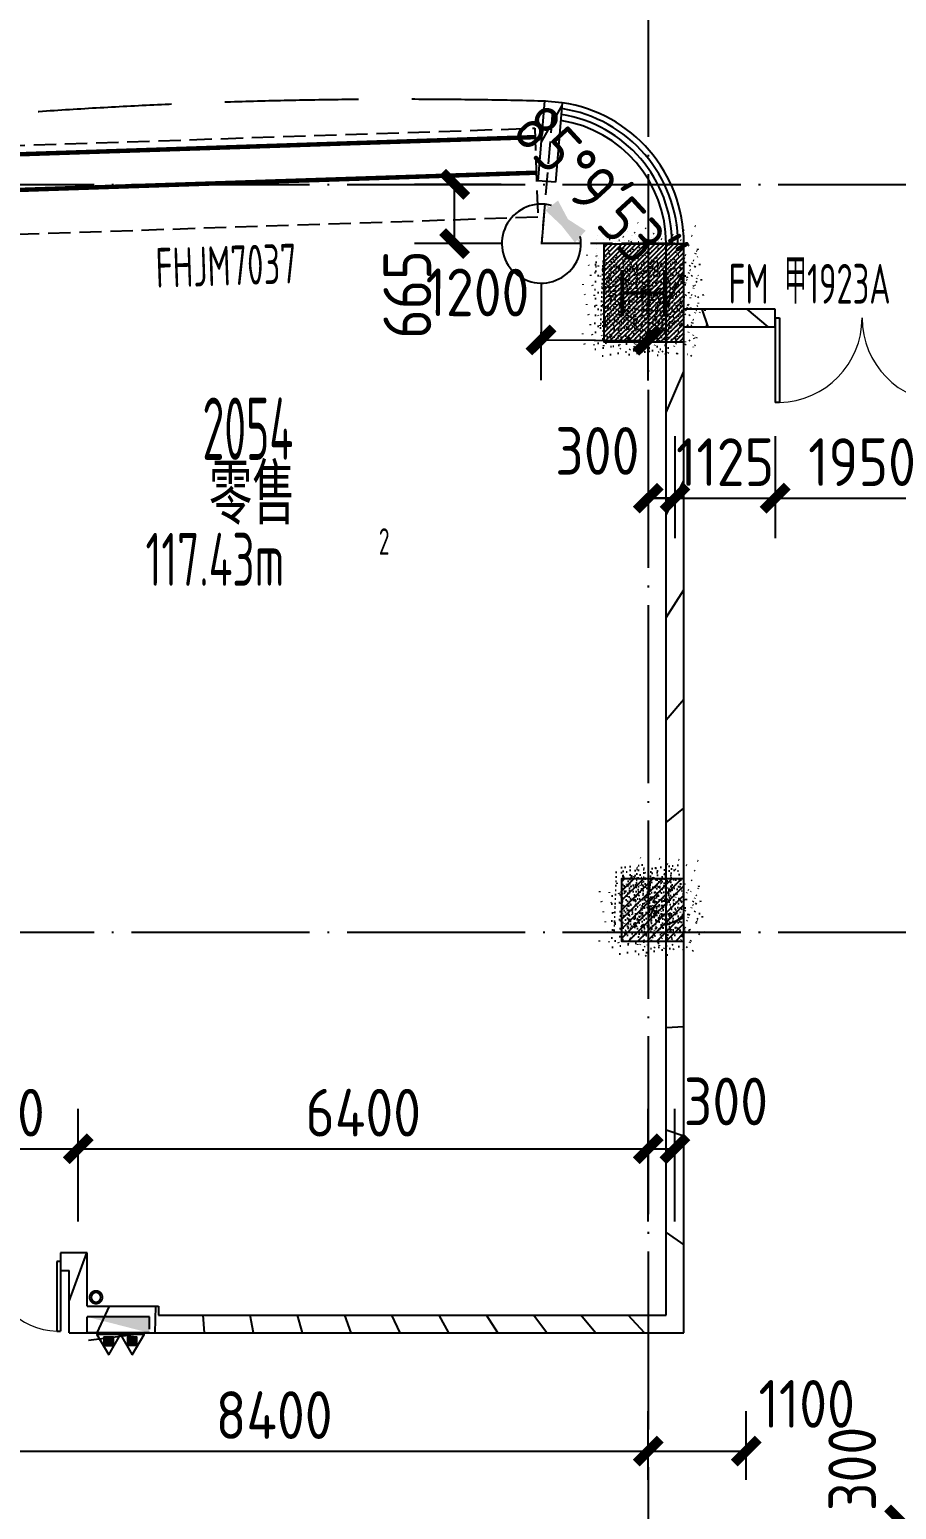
# Model space of a CAD drawing. Header units: inches. Extents: x 0 to 1813292486, y 0 to 3473589894.
# Drawn here: x 600499741 to 600509471, y 3473220935 to 3473237557 of the extents above; entities that cross this region are included whole.
import ezdxf
from ezdxf.enums import TextEntityAlignment as Align
from ezdxf.xclip import XClip

# ---------------------------------------------------------------- set-up
doc = ezdxf.new("R2010")
doc.units = ezdxf.units.IN
doc.header["$LTSCALE"] = 1000
doc.header["$MEASUREMENT"] = 0
doc.header["$XCLIPFRAME"] = 2
for name, pattern in [('AX-MALL-DIM-P02$0$DASH', [0.35, 0.25, -0.1]), ('AX-MALL-GIRD-200$0$DOTE', [2.4200000000000004, 2, -0.2, 0.02, -0.2]), ('AX-MALL-WALL-P02-QT$0$Ax-Dxs-Wall-P01-150$0$DASH', [0.35, 0.25, -0.1]), ('AX-MALL-WALL-P02-QT$0$DASH', [0.35, 0.25, -0.1])]:
    doc.linetypes.add(name, pattern=pattern)
for name, color, linetype in [('A-Anno-Note', 241, 'Continuous'), ('AX-MALL-DIM-P02$0$A-Anno-Dims', 3, 'Continuous'), ('AX-MALL-DIM-P02$0$A-Detl-Patt', 8, 'Continuous'), ('AX-MALL-DIM-P02$0$A-Detl-Thin', 131, 'Continuous'), ('AX-MALL-GIRD-200$0$A-Grid', 222, 'AX-MALL-GIRD-200$0$DOTE'), ('AX-MALL-P02-200$0$A-Anno-Note', 241, 'Continuous'), ('AX-MALL-WALL-P02$0$A-Anno-Note', 241, 'Continuous'), ('AX-MALL-WALL-P02-QT$0$A-Curt', 151, 'Continuous'), ('AX-MALL-WALL-P02-QT$0$A-Detl-Fine', 152, 'Continuous'), ('AX-MALL-WALL-P02-QT$0$A-Detl-Patt', 8, 'Continuous'), ('AX-MALL-WALL-P02-QT$0$A-Detl-Thin', 131, 'Continuous'), ('AX-MALL-WALL-P02-QT$0$A-Wall', 2, 'Continuous'), ('AX-MALL-WALL-P02-QT$0$A-Wall-Patt', 13, 'Continuous'), ('AX-MALL-WALL-P02-QT$0$A-Wind', 4, 'Continuous'), ('AX-MALL-WORD-P02$0$A-Anno-Note', 241, 'Continuous'), ('AX-MALL-WORD-P02$0$A-Spac-Iden', 231, 'Continuous'), ('AX-MALL-WORD-P02$0$A-Wind-Iden', 11, 'Continuous'), ('AX-MALL-ZTKD-P02$0$A-Anno-Note', 241, 'Continuous'), ('PX-MALL-P02-LG$0$P-Exsh', 31, 'Continuous'), ('PX-MALL-P02-LG$0$P-Hydt-Boxx', 221, 'Continuous'), ('PX-MALL-P02-LG$0$P-Hydt-Pipe', 221, 'Continuous'), ('PX-MALL-P02-LG$0$P-Pipe-Risr', 7, 'Continuous'), ('PX-MALL-P02-LG$0$P-Pipe-Risr-Arch', 6, 'Continuous'), ('PX-MALL-P02-LG$0$P-Pipe-Risr-W100', 6, 'Continuous'), ('PX-MALL-P02-LG$0$P-Pipe-Risr-W50', 6, 'Continuous'), ('SX-MALL-WALL-L-1F~2F$0$S-COLU', 30, 'Continuous'), ('SX-MALL-WALL-L-1F~2F$0$S-PATT-WALL', 83, 'Continuous'), ('SX-MALL-WALL-L-1F~2F$0$S-STEL', 111, 'Continuous'), ('SX-MALL-WALL-L-1F~2F$0$单形心', 4, 'Continuous')]:
    doc.layers.add(name, color=color, linetype=linetype)
doc.styles.add('AX-MALL-DIM-P02$0$_TCH_DIM_T3', font='gbenor.shx')
doc.styles.add('AX-MALL-WORD-P02$0$_TCH_SPACE', font='gbenor.shx', dxfattribs={"bigfont": 'gbcbig.shx'})
doc.styles.add('AX-MALL-WORD-P02$0$_TCH_WINDOW', font='gbenor.shx', dxfattribs={"bigfont": 'gbcbig.shx'})
doc.styles.add('AX-MALL-WORD-P02$0$STANDARD', font='gbenor.shx', dxfattribs={"bigfont": 'gbcbig.shx'})
doc.styles.add('PX-MALL-P02-LG$0$jzfz', font='gbenor.shx', dxfattribs={"bigfont": 'gbcbig.shx'})
doc.dimstyles.new('AX-MALL-DIM-P02$0$_TCH_ARCH&&180', dxfattribs={"dimtxt": 535.5, "dimasz": 270, "dimexe": 450, "dimexo": 450, "dimgap": 137.25, "dimtad": 1, "dimdec": 0, "dimzin": 0, "dimdsep": 46, "dimtxsty": 'AX-MALL-DIM-P02$0$_TCH_DIM_T3', "dimblk": 'AX-MALL-DIM-P02$0$_ArchTick', "dimcen": 0.09, "dimclrt": 7, "dimazin": 2, "dimtfac": 1, "dimtdec": 0, "dimtix": 1, "dimtmove": 2, "dimatfit": 3, "dimfxl": 500, "dimtolj": 1, "dimtzin": 0, "dimarcsym": 0})
doc.dimstyles.new('AX-MALL-DIM-P02$0$_TCH_ARROW&&180', dxfattribs={"dimtxt": 535.5, "dimasz": 540, "dimexe": 450, "dimexo": 450, "dimgap": 137.25, "dimtad": 1, "dimdec": 0, "dimzin": 0, "dimdsep": 46, "dimtxsty": 'AX-MALL-DIM-P02$0$_TCH_DIM_T3', "dimcen": 0.09, "dimclrt": 7, "dimaunit": 1, "dimadec": 3, "dimazin": 2, "dimtfac": 1, "dimtdec": 0, "dimtix": 1, "dimtmove": 2, "dimatfit": 3, "dimfxl": 500, "dimtolj": 1, "dimtzin": 0, "dimarcsym": 0})
pattern_1 = [(45, (0, 359.0227), (-353.55353201463, 353.55353201463), [])]

# ---------------------------------------------------------------- blocks, each defined once
blk = doc.blocks.new('AX-MALL-WORD-P02')
at = {"layer": 'AX-MALL-WORD-P02$0$A-Anno-Note', "style": 'AX-MALL-WORD-P02$0$STANDARD', "width": 0.6}
blk.add_text('2054', height=700, rotation=339.5681613092015, dxfattribs=at).set_placement((600317066.7482738, 3473118536.990109))
at = {"layer": 'AX-MALL-WORD-P02$0$A-Anno-Note', "style": 'AX-MALL-WORD-P02$0$STANDARD'}
blk.add_text('零售', height=675.177304964539, rotation=339.5681613092015, dxfattribs=at).set_placement((600316881.4719219, 3473117833.461382))
at = {"layer": 'AX-MALL-WORD-P02$0$A-Spac-Iden', "style": 'AX-MALL-WORD-P02$0$_TCH_SPACE', "width": 0.7}
for s, height, p in [('117.43m', 595, (600315973.8065791, 3473117433.939074)), ('2', 297.5, (600318549.2858385, 3473116847.994892))]:
    blk.add_text(s, height=height, rotation=339.5681613093329, dxfattribs=at).set_placement(p)
at = {"layer": 'AX-MALL-WORD-P02$0$A-Wind-Iden', "style": 'AX-MALL-WORD-P02$0$_TCH_WINDOW', "width": 0.7}
for s, height, rotation, p in [('FHJM7037', 446.25, 341.4746024456323, (600317254.9569576, 3473120528.353282)), ('FM', 446.25, 339.5681612954713, (600323212.8284009, 3473118119.405403)), ('甲', 506.3829787234042, 339.5681612954713, (600323798.2742205, 3473117901.309657)), ('1923A', 446.25, 339.5681612954713, (600324040.0728694, 3473117811.232564))]:
    blk.add_text(s, height=height, rotation=rotation, dxfattribs=at).set_placement(p)
blk = doc.blocks.new('AX-MALL-GIRD-200')
at = {"layer": 'AX-MALL-GIRD-200$0$A-Grid'}
for p, q in [((600346530.7841308, 3473183292.578675), (600307801.2451816, 3473079328.851593)), ((600226689.7942976, 3473155506.95292), (600584585.7983962, 3473022180.189638)), ((600223757.4145118, 3473147635.412487), (600581653.41861, 3473014308.649205))]:
    blk.add_line(p, q, dxfattribs=at)
blk = doc.blocks.new('*U107')
at = {"layer": 'AX-MALL-WALL-P02-QT$0$A-Detl-Fine', "color": 152, "linetype": 'AX-MALL-WALL-P02-QT$0$Ax-Dxs-Wall-P01-150$0$DASH'}
blk.add_lwpolyline([(-999.9999999485125, 21820.96275765483), (-999.9999999411671, 14792.79835275475), (5.510764822247438e-08, 14792.79835275102), (4.776222795044305e-08, 21820.96275765856)], close=True, dxfattribs=at)
at = {"layer": 'AX-MALL-WALL-P02-QT$0$A-Detl-Thin', "linetype": 'AX-MALL-WALL-P02-QT$0$Ax-Dxs-Wall-P01-150$0$DASH', "const_width": 49.99999999999998}
for points in [[(-899.9999999448924, 14792.79835275102), (-899.9999999522378, 21820.96275765111)], [(-499.9999999411671, 14792.79835275475), (-499.9999999485125, 21820.96275765483)]]:
    blk.add_lwpolyline(points, dxfattribs=at)
blk = doc.blocks.new('AX-MALL-WALL-P02-QT$0$tj')
at = {"layer": 'AX-MALL-WALL-P02-QT$0$A-Detl-Patt'}
h = blk.add_hatch(dxfattribs=at)
h.set_pattern_fill('STEEL', color=256, scale=100.0000000000001, angle=50.43183869082386)
h.set_pattern_definition([(75.00000000004839, (-14278.19445574284, 156289.8254051208), (-153.3407249234246, 41.08752340989569), []), (75.00000000004839, (-14317.88195610046, 156358.5661673546), (-153.3407249234246, 41.08752340989569), [])])
edge = h.paths.add_edge_path()
edge.add_line((88101.273016572, 47666.64152574539), (87883.93542659283, 47459.84604215622))
edge.add_line((87883.93542659283, 47459.84604215622), (91571.54751467705, 43584.64122533798))
edge.add_arc((262949.389629302, 558937.705083496), 543101.4133620498, 251.6057364187558, 260.0288666978238)
edge.add_arc((172180.8466627672, -2862.146247219684), 27099.9982179492, 64.7128659603706, 96.9316049602786, ccw=False)
edge.add_arc((262948.9730309481, 558936.3205539446), 543099.9677998082, 261.6155114784545, 271.7251478115656)
edge.add_line((279298.9759148359, 16082.51663446426), (279298.9759315252, 16382.65274763107))
edge.add_arc((262948.9742454757, 558936.3204835369), 542799.9676941936, 261.62020364125146, 271.7261014454634, ccw=False)
edge.add_arc((172180.8456921196, -2862.14609140989), 27400.00151046549, 64.80631838577902, 96.83815911678944)
edge.add_arc((262949.394896181, 558937.7037490648), 542801.4137571028, 251.6136389015772, 260.02417327084333, ccw=False)
edge.add_line((91737.26096642017, 43845.69257831573), (88101.273016572, 47666.64152574539))
blk.add_lwpolyline([(88103.03003954887, 47737.33037519455), (87813.24658572674, 47461.60306501389), (91543.92713344097, 43541.13421487808, 0.03677856867194786), (168908.9495433569, 23989.2463850975, -0.1416543586965341), (183742.0972260237, 21592.70785188675, 0.04416604653312874), (279348.9759123325, 16034.00206041336), (279348.9759345055, 16434.18465709686, -0.04414427716130016), (183859.0483468771, 21979.79425859451, 0.1405450684183163), (168919.8474783897, 24393.46752309799, -0.03670519880877311), (91764.87840116024, 43889.20268630981), (88103.03007543087, 47737.33033752441)], format="xyb", dxfattribs=at)
blk.add_lwpolyline([(88101.273016572, 47666.64152574539), (87883.93542659283, 47459.84604215622), (91571.54751467705, 43584.64122533798, 0.0367693963449814), (168910.2986617088, 24039.77597379684, -0.1415142461245126), (183756.7420067787, 21641.08926153183, 0.04414024362697595), (279298.9759148359, 16082.51663446426), (279298.9759315252, 16382.65274763107, -0.04412389944666065), (183844.4648458958, 21931.40288829803, 0.1406825130026793), (168918.4574091434, 24342.94360637665, -0.03671436212623864), (91737.26096642017, 43845.69257831573)], format="xyb", close=True, dxfattribs=at)
blk = doc.blocks.new('SX-MALL-WALL-L-1F~2F$0$BANWANG_XINGXIN')
at = {"color": 0}
for points in [[(0.7071067811865476, 0.7071067811865475), (-0.7071067811865477, -0.7071067811865475)], [(-0.7071067811865475, 0.7071067811865476), (0.7071067811865474, -0.7071067811865477)]]:
    blk.add_lwpolyline(points, dxfattribs=at)
blk = doc.blocks.new('SX-MALL-WALL-L-1F~2F')
at = {"layer": 'SX-MALL-WALL-L-1F~2F$0$S-PATT-WALL'}
h = blk.add_hatch(dxfattribs=at)
h.set_pattern_fill('钢筋混凝土', color=256, scale=15, pattern_type=2)
h.set_pattern_definition([(24.56816130673034, (600485512.2615997, 3473007363.807451), (-15.59158029661402, 34.10502344016549), []), (29.56816130673031, (600485512.2615997, 3473007363.807451), (97.53445421603337, -46.37920051640222), [11.25, -123.75]), (334.5681613067303, (600485512.2615997, 3473007363.807451), (19.88439778210013, 112.9961142822326), [9, -99]), (80.0195613067303, (600485520.3894708, 3473007359.942518), (117.4189029675295, 66.61682168108834), [9.5610285, -105.1713168]), (25.75236130673034, (600485522.7343847, 3473007391.920095), (141.3476152508647, -79.15081592980496), [16.875, -185.625]), (76.20376130673031, (600485534.5133483, 3473007385.324186), (182.3878362898089, 87.98253896896013), [14.3415432, -157.75695]), (330.7523613067304, (600485522.7343847, 3473007391.920095), (182.3877676303837, 87.98268140192766), [13.5, -148.5]), (0.568161306730337, (600485534.1725106, 3473007379.655541), (62.82047319274221, -87.8498044824239), [11.25, -123.75]), (305.5681613067304, (600485534.1725106, 3473007379.655541), (72.17288941930451, 89.18848104384892), [9, -99]), (51.01956130673031, (600485539.4075453, 3473007372.334721), (134.9933625473162, 1.338571311841363), [9.5610285, -105.1713168]), (17.06816130673036, (600485512.2615997, 3473007363.807451), (19.14085715763584, 46.15589493521907), [0, -97.8, 0, -100.5, 0, -99.375]), (347.0681613067303, (600485512.2615997, 3473007363.807451), (57.63084700269554, 41.66442755819283), [0, -57.3, 0, -95.55, 0, -37.875]), (307.0681613067303, (600485480.9160012, 3473007375.484606), (73.85474000682576, -31.12342332591599), [0, -37.5, 0, -117, 0, -155.25]), (297.0681613067303, (600485466.859679, 3473007380.720998), (87.21641676135913, -16.46683783575089), [0, -48.74999999999901, 0, -77.69999999999801, 0, -110.249999999998])])
h.paths.add_polyline_path([(600322593.6325691, 3473117891.003724), (600322977.6346838, 3473118921.800686), (600322134.2553518, 3473119235.984234), (600321750.2532371, 3473118205.187272)])
h = blk.add_hatch(dxfattribs=at)
h.set_pattern_fill('钢筋混凝土', color=256, scale=15, pattern_type=2)
h.set_pattern_definition([(24.56816131876918, (600332982.6435554, 3473134104.407394), (-31.18316060756021, 68.21004687377882), []), (29.56816131876925, (600332982.6435554, 3473134104.407394), (97.53445422577846, -46.37920049590846), [11.25, -123.75]), (334.5681613187692, (600332982.6435554, 3473134104.407394), (19.88439775835759, 112.9961142864107), [9, -99]), (80.01956131876923, (600332990.7714266, 3473134100.542461), (117.4189029535321, 66.61682170576017), [9.5610285, -105.1713168]), (25.75236131876919, (600332993.1163404, 3473134132.520038), (141.3476152674957, -79.15081590010527), [16.8749999999995, -185.624999999996]), (76.20376131876925, (600333004.8953041, 3473134125.924129), (182.3878362713222, 87.98253900728311), [14.3415432, -157.75695]), (330.7523613187692, (600332993.1163404, 3473134132.520038), (182.387767611897, 87.98268144025062), [13.49999999999975, -148.499999999996]), (0.5681613187692669, (600333004.5544664, 3473134120.255485), (62.82047321120105, -87.84980446922418), [11.25, -123.75]), (305.5681613187692, (600333004.5544664, 3473134120.255485), (72.17288940056439, 89.18848105901375), [9, -99]), (51.01956131876926, (600333009.7895011, 3473134112.934664), (134.9933625470349, 1.33857134020591), [9.5610285, -105.1713168]), (17.06816131876921, (600332982.6435554, 3473134104.407394), (19.14085714793764, 46.15589493924091), [0.75, -97.8, 0.75, -100.5, 0.75, -99.375]), (347.0681613187692, (600332982.6435554, 3473134104.407394), (57.63084699394109, 41.66442757030211), [0.75, -57.3, 0.75, -95.55, 0.75, -37.875]), (307.0681613187692, (600332951.297957, 3473134116.084549), (73.85474001336534, -31.12342331039777), [0.75, -37.5, 0.75, -117, 0.75, -155.25]), (297.0681613187692, (600332937.2416347, 3473134121.320941), (87.2164167648191, -16.46683781742514), [0.75, -48.75, 0.75, -77.69999999999999, 0.75, -110.25])])
h.paths.add_polyline_path([(600320244.2788799, 3473111584.510739), (600320488.6438619, 3473112240.472442), (600319832.6821591, 3473112484.837424), (600319588.3171769, 3473111828.875721)])
at = {"layer": 'SX-MALL-WALL-L-1F~2F$0$S-COLU'}
for points in [[(600322593.6325691, 3473117891.003724), (600322977.6346838, 3473118921.800686), (600322134.2553518, 3473119235.984234), (600321750.2532371, 3473118205.187272)], [(600320244.2788799, 3473111584.510739), (600320488.6438619, 3473112240.472442), (600319832.6821591, 3473112484.837424), (600319588.3171769, 3473111828.875721)]]:
    blk.add_lwpolyline(points, close=True, dxfattribs=at)
at = {"layer": 'SX-MALL-WALL-L-1F~2F$0$S-STEL', "color": 1}
blk.add_lwpolyline([(600322216.945133, 3473118885.039228), (600322235.6868957, 3473118878.057372), (600322151.9046162, 3473118653.156216), (600322582.9651635, 3473118492.573514), (600322666.7474484, 3473118717.474667), (600322685.4892063, 3473118710.492812), (600322510.9428018, 3473118241.948735), (600322492.2010272, 3473118248.930595), (600322575.9833069, 3473118473.83175), (600322144.9227599, 3473118634.414454), (600322061.1404803, 3473118409.513299), (600322042.3987174, 3473118416.495155)], close=True, dxfattribs=at)
at = {"layer": 'SX-MALL-WALL-L-1F~2F$0$单形心', "xscale": 50, "yscale": 50, "zscale": 50}
for p in [(600322363.9439605, 3473118563.49398), (600320038.4805194, 3473112034.674082)]:
    blk.add_blockref('SX-MALL-WALL-L-1F~2F$0$BANWANG_XINGXIN', p, dxfattribs=at)
blk = doc.blocks.new('SX-MALL-WALL-L-2F~3F')
ref = blk.add_blockref('SX-MALL-WALL-L-1F~2F', (0, 0))
XClip(ref).set_block_clipping_path([(600349769.7341375, 3473074679.418533), (600357001.7302529, 3473071985.287766), (600356499.8725733, 3473070638.124951), (600359302.5086629, 3473069594.060767), (600362345.1765132, 3473077761.653201), (600381551.4312518, 3473070606.759726), (600391553.7259278, 3473066880.611454), (600387749.827644, 3473056669.608357), (600391632.1759799, 3473055223.319679), (600395635.5522461, 3473065969.791956), (600406982.2408491, 3473061742.817497), (600403058.8006672, 3473051210.921831), (600412723.2437257, 3473047610.6332), (600445093.3740637, 3473134503.466942), (600393055.2444371, 3473153889.197227), (600387463.4997383, 3473138878.984498), (600380158.3525343, 3473141600.366193), (600382830.751978, 3473148774.027779), (600388210.8522022, 3473146769.782572), (600390696.2253517, 3473153441.399696), (600277474.697425, 3473195619.741203), (600273446.9822528, 3473184807.934726), (600257129.111771, 3473190886.82031), (600241575.9633431, 3473149136.690594), (600258197.8999482, 3473142944.531458), (600255239.7303221, 3473135003.762026), (600263182.3271956, 3473132044.911624), (600260741.6763649, 3473125493.34496), (600269350.4970673, 3473122286.306632), (600271511.1407766, 3473128086.235537), (600286270.1853781, 3473122588.058336), (600284109.5416689, 3473116788.129431), (600282580.7823727, 3473112684.400902), (600291840.7574171, 3473109234.788475), (600290827.7957876, 3473106515.642598), (600293360.405141, 3473105572.171298), (600294731.2544166, 3473109252.0137), (600323175.4764534, 3473098655.706329), (600321336.3302773, 3473093718.790065), (600344750.773286, 3473084996.222976), (600341987.4689643, 3473077578.540671), (600344583.6790427, 3473076611.376234), (600346015.5062013, 3473080454.904757), (600351201.5612961, 3473078522.947055)])
blk = doc.blocks.new('SX-MALL-WALL-2F~3F')
blk.add_blockref('SX-MALL-WALL-L-2F~3F', (0, 0))
blk = doc.blocks.new('AX-MALL-WALL-P02-QT$0$$DorLib2D$00000002')
for p, q in [((-0.5, -5.684341886080802e-17), (-0.5000000000000007, 0.4875)), ((-0.4750000000000007, 0.4875), (-0.5000000000000007, 0.4875)), ((-0.475, -2.842170943040401e-17), (-0.4750000000000007, 0.4875)), ((0.475, -2.842170943040401e-17), (0.4750000000000007, 0.4875)), ((0.4750000000000007, 0.4875), (0.5000000000000007, 0.4875)), ((0.5, -5.684341886080802e-17), (0.5000000000000007, 0.4875)), ((-0.5, -5.684341886080802e-17), (-0.475, -2.842170943040401e-17)), ((0.5, -5.684341886080802e-17), (0.475, -2.842170943040401e-17))]:
    blk.add_line(p, q)
at = {"lineweight": 13}
for centre, start, end in [((-0.4875, -4.263256414560601e-17), 0, 88.53071641864632), ((0.4875, -4.263256414560601e-17), 91.4692835813537, 180)]:
    blk.add_arc(centre, 0.4875, start, end, dxfattribs=at)
blk = doc.blocks.new('AX-MALL-WALL-P02-QT')
at = {"layer": 'AX-MALL-WALL-P02-QT$0$A-Wall-Patt'}
h = blk.add_hatch(dxfattribs=at)
h.set_pattern_fill('普通砖', color=256, scale=200, style=0)
h.set_pattern_definition(pattern_1)
h.paths.add_polyline_path([(600322071.2136176, 3473120971.813964), (600321688.3936725, 3473120160.747894), (600321869.2591968, 3473120075.380089), (600322252.0791419, 3473120886.446158)])
h = blk.add_hatch(dxfattribs=at)
h.set_pattern_fill('普通砖', color=256, scale=200, style=0)
h.set_pattern_definition(pattern_1)
h.paths.add_polyline_path([(600322625.456161, 3473118167.400627), (600322722.8379873, 3473118237.836586), (600322979.3801485, 3473118926.486127), (600322791.9625193, 3473118996.304694), (600322500.5110747, 3473118213.946337)])
h = blk.add_hatch(dxfattribs=at)
h.set_pattern_fill('普通砖', color=256, scale=200, style=0)
h.set_pattern_definition(pattern_1)
h.paths.add_polyline_path([(600318590.6713599, 3473107718.559093), (600318708.2704228, 3473107461.322898), (600322653.019421, 3473118050.418957), (600322625.456161, 3473118167.400627), (600322500.5110747, 3473118213.946337)])
h = blk.add_hatch(dxfattribs=at)
h.set_pattern_fill('普通砖', color=256, scale=200, style=0)
h.set_pattern_definition(pattern_1)
h.paths.add_polyline_path([(600322653.019421, 3473118050.418957), (600323613.53477, 3473117692.598805), (600323683.3533363, 3473117880.016434), (600322722.8379873, 3473118237.836586), (600322625.456161, 3473118167.400627)])
h = blk.add_hatch(dxfattribs=at)
h.set_pattern_fill('普通砖', color=256, scale=200, style=0)
h.set_pattern_definition(pattern_1)
h.paths.add_polyline_path([(600312242.362209, 3473109870.063437), (600312534.5076879, 3473110081.371315), (600312743.9633871, 3473110643.624202), (600312486.7271916, 3473110526.025139)])
h = blk.add_hatch(dxfattribs=at)
h.set_pattern_fill('普通砖', color=256, scale=200, style=0)
h.set_pattern_definition(pattern_1)
h.paths.add_polyline_path([(600312743.9633871, 3473110643.624202), (600312462.8369435, 3473110748.352051), (600312393.0183771, 3473110560.934422), (600312486.7271916, 3473110526.025139)])
h = blk.add_hatch(dxfattribs=at)
h.set_pattern_fill('普通砖', color=256, scale=200, style=0)
h.set_pattern_definition(pattern_1)
h.paths.add_polyline_path([(600312534.5076879, 3473110081.371315), (600312242.362209, 3473109870.063437), (600313179.4503567, 3473109520.970605), (600313284.1782062, 3473109802.097049)])
h = blk.add_hatch(dxfattribs=at)
h.set_pattern_fill('普通砖', color=256, scale=200, style=0)
h.set_pattern_definition(pattern_1)
h.paths.add_polyline_path([(600313249.2689232, 3473109708.388234), (600313179.4503568, 3473109520.970605), (600318708.2704228, 3473107461.322898), (600318590.6713599, 3473107718.559093)])
at = {"layer": 'AX-MALL-WALL-P02-QT$0$A-Curt'}
for centre, radius, start, end in [((600321480.0391139, 3473119485.034657), 1466.666666142018, 339.5681613527828, 60.82331300559027), ((600321480.0391134, 3473119485.034658), 1533.333333464774, 339.5681613096675, 60.99354128088061), ((600321480.0391133, 3473119485.034657), 1600.000000145084, 339.56816133415, 61.14955483066603), ((600321480.0391134, 3473119485.034658), 1400.000000061159, 339.5681613153812, 60.63683274577849)]:
    blk.add_arc(centre, radius, start, end, dxfattribs=at)
at = {"layer": 'AX-MALL-WALL-P02-QT$0$A-Detl-Thin', "linetype": 'AX-MALL-WALL-P02-QT$0$DASH', "ltscale": 6}
blk.add_lwpolyline([(600288699.5567336, 3473139507.831172, 0.1992234664428534), (600311521.0187526, 3473124134.704201, -0.04596191919102646), (600322082.2833294, 3473120967.36366, -0.04596191919102646)], format="xyb", dxfattribs=at)
at = {"layer": 'AX-MALL-WALL-P02-QT$0$A-Wall'}
for p, q in [((600322071.2136176, 3473120971.813964), (600321688.3936725, 3473120160.747894)), ((600322252.0791419, 3473120886.446158), (600322071.2136176, 3473120971.813964)), ((600322252.0791419, 3473120886.446158), (600321869.2591968, 3473120075.380089)), ((600321869.2591968, 3473120075.380089), (600321688.3936725, 3473120160.747894)), ((600322500.5110747, 3473118213.946337), (600322791.9625193, 3473118996.304694)), ((600322722.8379873, 3473118237.836586), (600322979.3801485, 3473118926.486127)), ((600322791.9625193, 3473118996.304694), (600322979.3801485, 3473118926.486127)), ((600318590.6713599, 3473107718.559093), (600322500.5110747, 3473118213.946337)), ((600323683.3533363, 3473117880.016434), (600322722.8379873, 3473118237.836586)), ((600318708.2704228, 3473107461.322898), (600322653.019421, 3473118050.418957)), ((600322653.019421, 3473118050.418957), (600323613.53477, 3473117692.598805)), ((600323613.53477, 3473117692.598805), (600323683.3533363, 3473117880.016434)), ((600312462.8369435, 3473110748.352051), (600312393.0183771, 3473110560.934422)), ((600312743.9633871, 3473110643.624202), (600312462.8369435, 3473110748.352051)), ((600312534.5076879, 3473110081.371315), (600312743.9633871, 3473110643.624202)), ((600312242.362209, 3473109870.063437), (600312486.7271916, 3473110526.025139)), ((600312393.0183771, 3473110560.934422), (600312486.7271916, 3473110526.025139)), ((600312534.5076879, 3473110081.371315), (600313284.1782062, 3473109802.097049)), ((600312242.362209, 3473109870.063437), (600313179.4503567, 3473109520.970605)), ((600313284.1782062, 3473109802.097049), (600313249.2689232, 3473109708.388234)), ((600313249.2689232, 3473109708.388234), (600318590.6713599, 3473107718.559093)), ((600313179.4503568, 3473109520.970605), (600318708.2704228, 3473107461.322898))]:
    blk.add_line(p, q, dxfattribs=at)
at = {"layer": 'AX-MALL-WALL-P02-QT$0$A-Detl-Thin'}
blk.add_blockref('SX-MALL-WALL-2F~3F', (0, 0), dxfattribs=at)
at = {"layer": 'AX-MALL-WALL-P02-QT$0$A-Detl-Thin', "rotation": 339.5681613091762}
blk.add_blockref('AX-MALL-WALL-P02-QT$0$tj', (600144118.6961328, 3473128496.287411), dxfattribs=at)
at = {"layer": 'AX-MALL-WALL-P02-QT$0$A-Detl-Thin', "color": 5, "xscale": -1, "rotation": 71.47460248016925}
blk.add_blockref('*U107', (600335572.4163218, 3473115076.691101), dxfattribs=at)
at = {"layer": 'AX-MALL-WALL-P02-QT$0$A-Wind'}
blk.add_blockref('AX-MALL-GIRD-200', (0, 0), dxfattribs=at)
at = {"layer": 'AX-MALL-WALL-P02-QT$0$A-Wind', "zscale": 200}
for p, xscale, yscale, rotation in [((600324562.1049963, 3473117445.942109), -1950, -1950, 339.5681613081501), ((600311678.257143, 3473110933.917502), 1600, 1600, 159.568161280923)]:
    blk.add_blockref('AX-MALL-WALL-P02-QT$0$$DorLib2D$00000002', p, dxfattribs=dict(at, xscale=xscale, yscale=yscale, rotation=rotation))
blk = doc.blocks.new('AX-MALL-WALL-P02')
at = {"layer": 'AX-MALL-WALL-P02$0$A-Anno-Note'}
blk.add_blockref('AX-MALL-WORD-P02', (0, 0), dxfattribs=at)
blk.add_blockref('AX-MALL-WALL-P02-QT', (0, 0), dxfattribs=at)
blk = doc.blocks.new('PX-MALL-P02-LG$0$XHS1')
at = {"layer": 'PX-MALL-P02-LG$0$P-Hydt-Boxx', "ltscale": 0.7}
for p, q in [((350.0030006170273, 240), (-349.9969996213913, 240)), ((-349.9969997406006, 239.9999995231628), (-349.9969996213913, 60)), ((350.0030006170273, 240), (-332.898939371109, 327.2950124740601)), ((350.0030003786087, 200), (350.003000497818, 60)), ((350.0030006170273, 60), (-349.996999502182, 60))]:
    blk.add_line(p, q, dxfattribs=at)
blk.add_solid([(350.0030006170273, 240), (350.0030002593994, 60.00000047683716), (-349.9969996213913, 60)], dxfattribs=at)
blk = doc.blocks.new('PX-MALL-P02-LG$0$MHQ')
at = {"layer": 'PX-MALL-P02-LG$0$P-Exsh', "ltscale": 0.7}
h = blk.add_hatch(dxfattribs=at)
h.set_pattern_fill('ANSI31', color=256, scale=25, style=0)
h.set_pattern_definition([(45, (-160019.2306599375, -42228.3236173685), (-28.0633003783411, 28.0633003783411), [])])
h.paths.add_polyline_path([(-75.0000000015425, 185.1731819980414), (75, 185.1731819980414), (75, 35.17318199802685), (-75.0000000015425, 35.17318199802685)])
for points in [[(0, 346.4101615137042), (-200, -1.455191522836685e-11), (200, -1.455191522836685e-11)], [(0, 346.4101615137042), (-200, -1.455191522836685e-11), (200, -1.455191522836685e-11)], [(0, 346.4101615137042), (-200, -1.455191522836685e-11), (200, -1.455191522836685e-11)], [(-75.0000000015425, 185.1731819980414), (75, 185.1731819980414), (75, 35.17318199802685), (-75.0000000015425, 35.17318199802685)]]:
    blk.add_lwpolyline(points, close=True, dxfattribs=at)
blk = doc.blocks.new('PX-MALL-P02-LG$0$20200929200250')
at = {"layer": 'PX-MALL-P02-LG$0$P-Exsh', "ltscale": 0.7, "xscale": 0.6600000001490116, "yscale": 0.6600000001490116, "zscale": 0.6600000001490116}
for p in [(-132.0000001192093, 40), (131.9999997615814, 40)]:
    blk.add_blockref('PX-MALL-P02-LG$0$MHQ', p, dxfattribs=at)
blk = doc.blocks.new('PX-MALL-P02-LG$0$20211220143732')
at = {"layer": 'PX-MALL-P02-LG$0$P-Exsh'}
blk.add_blockref('PX-MALL-P02-LG$0$20200929200250', (-374.9999999407155, 219.6219584928522), dxfattribs=at)
at = {"layer": 'PX-MALL-P02-LG$0$P-Hydt-Boxx', "ltscale": 0.7, "xscale": -1}
blk.add_blockref('PX-MALL-P02-LG$0$XHS1', (-349.9969999989844, 0), dxfattribs=at)
blk = doc.blocks.new('PX-MALL-P02-LG$0$P-Risr')
at = {"layer": 'PX-MALL-P02-LG$0$P-Pipe-Risr-W50'}
h = blk.add_hatch(color=0, dxfattribs=at)
edge = h.paths.add_edge_path()
edge.add_ellipse((0, 0), major_axis=(47.05795628796547, 47.05795628796547), ratio=0.9999999999999695, start_angle=225.0000000000009, end_angle=405.0000000000009, ccw=False)
edge.add_ellipse((0, 0), major_axis=(47.05795628796764, 47.05795628796764), ratio=0.9999999999998785, start_angle=133.9675974886221, end_angle=225.0000000000035, ccw=False)
edge.add_line((-66.53919663240958, 1.199087783927098), (-54.4367953546693, 1.199087783927098))
edge.add_ellipse((0, 0), major_axis=(-38.50196423560672, 38.50196423560672), ratio=0.9999999999999859, start_angle=43.73814098242129, end_angle=134.9999999999996)
edge.add_ellipse((0, 0), major_axis=(38.50196423561096, 38.50196423561096), ratio=0.9999999999998216, start_angle=225.0000000000051, end_angle=405.0000000000051)
edge.add_ellipse((0, 0), major_axis=(38.50196423560679, 38.50196423560679), ratio=0.9999999999999831, start_angle=45.00000000000048, end_angle=133.7381409824204)
edge.add_line((-54.43679535467527, 1.199087783927098), (-66.53919663241555, 1.199087783927098))
edge.add_ellipse((0, 0), major_axis=(-47.05795628796762, 47.05795628796762), ratio=0.9999999999998742, start_angle=-45.00000000000358, end_angle=43.967597488629224, ccw=False)
at = {"layer": 'PX-MALL-P02-LG$0$P-Pipe-Risr-Arch', "ltscale": 0.7}
blk.add_circle((0, 0), 59.29000000000001, dxfattribs=at)
at = {"layer": 'PX-MALL-P02-LG$0$P-Pipe-Risr-W100', "color": 0, "const_width": 15}
blk.add_lwpolyline([(-75, 0, 1), (75, 0, 1)], format="xyb", close=True, dxfattribs=at)
at = {"layer": 'PX-MALL-P02-LG$0$P-Pipe-Risr-W50'}
blk.add_circle((0, 0), 54.45000000000001, dxfattribs=at)
at = {"layer": 'PX-MALL-P02-LG$0$P-Pipe-Risr', "style": 'PX-MALL-P02-LG$0$jzfz', "width": 0.6, "flags": 1}
for tag, p in [('SYS-MARK', (0.3310501334344735, -45.65933377496549)), ('RANGE', (0.3337570973526454, -45.67887874227017))]:
    blk.add_attdef(tag, text='', height=0.015625, dxfattribs=at).set_placement(p, align=Align.MIDDLE)
blk = doc.blocks.new('PX-MALL-P02-LG')
at = {"layer": 'PX-MALL-P02-LG$0$P-Exsh', "rotation": 159.5681622282723}
blk.add_blockref('PX-MALL-P02-LG$0$20211220143732', (600312513.5621164, 3473110025.146028), dxfattribs=at)
at = {"layer": 'PX-MALL-P02-LG$0$P-Hydt-Pipe', "color": 221, "xscale": -0.9999999999999973, "rotation": 249.568161615699}
blk.add_blockref('PX-MALL-P02-LG$0$P-Risr', (600312663.1257844, 3473110140.170848), dxfattribs=at)
blk = doc.blocks.new('AX-MALL-ZTKD-P02')
at = {"layer": 'AX-MALL-ZTKD-P02$0$A-Anno-Note'}
blk.add_blockref('AX-MALL-GIRD-200', (0, 0), dxfattribs=at)
blk = doc.blocks.new('AX-MALL-DIM-P02$0$_ArchTick')
at = {"color": 0, "linetype": 'ByBlock', "const_width": 0.4}
blk.add_lwpolyline([(-0.5, -0.5), (0.5, 0.5)], dxfattribs=at)
blk = doc.blocks.new('*D602')
at = {"layer": 'AX-MALL-DIM-P02$0$A-Anno-Dims', "color": 0, "lineweight": -2, "transparency": 16777216}
for p, q in [((600309885.888969, 3473108987.135744), (600310155.1285629, 3473109709.868722)), ((600309998.036608, 3473109288.179123), (600317869.5757856, 3473106355.795967)), ((600317757.4281466, 3473106054.752587), (600318026.6677406, 3473106777.485565))]:
    blk.add_line(p, q, dxfattribs=at)
at = {"layer": 'AX-MALL-DIM-P02$0$A-Anno-Dims', "color": 0, "lineweight": -2, "transparency": 16777216, "xscale": 270, "yscale": 270, "zscale": 270}
for p, rotation in [((600309998.036608, 3473109288.179123), 159.5681367755343), ((600317869.5757856, 3473106355.795967), 339.5681367755343)]:
    blk.add_blockref('AX-MALL-DIM-P02$0$_ArchTick', p, dxfattribs=dict(at, rotation=rotation))
at = {"layer": 'AX-MALL-DIM-P02$0$A-Anno-Dims', "color": 7, "transparency": 16777216, "insert": (600314075.188956, 3473108201.508184), "char_height": 535.5, "attachment_point": 5, "rotation": 339.5681367755343, "style": 'AX-MALL-DIM-P02$0$_TCH_DIM_T3'}
blk.add_mtext('\\A1;8400', dxfattribs=at)
blk = doc.blocks.new('*D603')
at = {"layer": 'AX-MALL-DIM-P02$0$A-Anno-Dims', "color": 0, "lineweight": -2, "transparency": 16777216}
for p, q in [((600317757.4281465, 3473106054.752588), (600318026.6677405, 3473106777.485566)), ((600317869.5757858, 3473106355.795968), (600318900.3724998, 3473105971.793442)), ((600318788.2248605, 3473105670.750063), (600319057.4644545, 3473106393.483041))]:
    blk.add_line(p, q, dxfattribs=at)
at = {"layer": 'AX-MALL-DIM-P02$0$A-Anno-Dims', "color": 0, "lineweight": -2, "transparency": 16777216, "xscale": 270, "yscale": 270, "zscale": 270}
for p, rotation in [((600317869.5757858, 3473106355.795968), 159.5681367732855), ((600318900.3724998, 3473105971.793442), 339.5681367732855)]:
    blk.add_blockref('AX-MALL-DIM-P02$0$_ArchTick', p, dxfattribs=dict(at, rotation=rotation))
at = {"layer": 'AX-MALL-DIM-P02$0$A-Anno-Dims', "color": 7, "transparency": 16777216, "insert": (600319722.0706106, 3473106232.335409), "char_height": 535.5, "attachment_point": 5, "rotation": 339.5681367732855, "style": 'AX-MALL-DIM-P02$0$_TCH_DIM_T3'}
blk.add_mtext('\\A1;1100', dxfattribs=at)
blk = doc.blocks.new('*D604')
at = {"layer": 'AX-MALL-DIM-P02$0$A-Anno-Dims', "color": 0, "lineweight": -2, "transparency": 16777216}
for p, q in [((600318769.8012012, 3473108772.320211), (600319212.5076998, 3473109960.700418)), ((600319050.9276464, 3473108667.592361), (600319493.6341448, 3473109855.972568)), ((600319055.4159254, 3473109539.010752), (600319336.5423703, 3473109434.282901))]:
    blk.add_line(p, q, dxfattribs=at)
at = {"layer": 'AX-MALL-DIM-P02$0$A-Anno-Dims', "color": 0, "lineweight": -2, "transparency": 16777216, "xscale": 270, "yscale": 270, "zscale": 270}
for p, rotation in [((600319055.4159254, 3473109539.010752), 159.5681612720517), ((600319336.5423703, 3473109434.282901), 339.5681612720517)]:
    blk.add_blockref('AX-MALL-DIM-P02$0$_ArchTick', p, dxfattribs=dict(at, rotation=rotation))
at = {"layer": 'AX-MALL-DIM-P02$0$A-Anno-Dims', "color": 7, "transparency": 16777216, "insert": (600320057.8782291, 3473109732.213062), "char_height": 535.5, "attachment_point": 5, "rotation": 339.5681612720517, "style": 'AX-MALL-DIM-P02$0$_TCH_DIM_T3'}
blk.add_mtext('\\A1;300', dxfattribs=at)
blk = doc.blocks.new('*D605')
at = {"layer": 'AX-MALL-DIM-P02$0$A-Anno-Dims', "color": 0, "lineweight": -2, "transparency": 16777216}
for p, q in [((600312772.4370631, 3473111006.514336), (600313215.1435612, 3473112194.894543)), ((600313058.0517868, 3473111773.204877), (600319055.4159255, 3473109539.010752)), ((600318769.8012018, 3473108772.320212), (600319212.5077, 3473109960.700418))]:
    blk.add_line(p, q, dxfattribs=at)
at = {"layer": 'AX-MALL-DIM-P02$0$A-Anno-Dims', "color": 0, "lineweight": -2, "transparency": 16777216, "xscale": 270, "yscale": 270, "zscale": 270}
for p, rotation in [((600313058.0517868, 3473111773.204877), 159.5681612906961), ((600319055.4159255, 3473109539.010752), 339.5681612906961)]:
    blk.add_blockref('AX-MALL-DIM-P02$0$_ArchTick', p, dxfattribs=dict(at, rotation=rotation))
at = {"layer": 'AX-MALL-DIM-P02$0$A-Anno-Dims', "color": 7, "transparency": 16777216, "insert": (600316198.116453, 3473111035.628513), "char_height": 535.5, "attachment_point": 5, "rotation": 339.56816129069614, "style": 'AX-MALL-DIM-P02$0$_TCH_DIM_T3'}
blk.add_mtext('\\A1;6400', dxfattribs=at)
blk = doc.blocks.new('*D606')
at = {"layer": 'AX-MALL-DIM-P02$0$A-Anno-Dims', "color": 0, "lineweight": -2, "transparency": 16777216}
for p, q in [((600310898.2607707, 3473111704.699999), (600311340.9672683, 3473112893.080205)), ((600311183.8754939, 3473112471.390539), (600313058.0517863, 3473111773.204875)), ((600312772.4370631, 3473111006.514336), (600313215.1435608, 3473112194.894541))]:
    blk.add_line(p, q, dxfattribs=at)
at = {"layer": 'AX-MALL-DIM-P02$0$A-Anno-Dims', "color": 0, "lineweight": -2, "transparency": 16777216, "xscale": 270, "yscale": 270, "zscale": 270}
for p, rotation in [((600311183.8754939, 3473112471.390539), 159.5681612901474), ((600313058.0517863, 3473111773.204875), 339.5681612901475)]:
    blk.add_blockref('AX-MALL-DIM-P02$0$_ArchTick', p, dxfattribs=dict(at, rotation=rotation))
at = {"layer": 'AX-MALL-DIM-P02$0$A-Anno-Dims', "color": 7, "transparency": 16777216, "insert": (600312262.3462371, 3473112501.818407), "char_height": 535.5, "attachment_point": 5, "rotation": 339.56816129014743, "style": 'AX-MALL-DIM-P02$0$_TCH_DIM_T3'}
blk.add_mtext('\\A1;2000', dxfattribs=at)
blk = doc.blocks.new('*D630')
at = {"layer": 'AX-MALL-DIM-P02$0$A-Anno-Dims', "color": 0, "lineweight": -2, "transparency": 16777216}
for p, q in [((600318948.0992774, 3473104810.854562), (600320560.6791918, 3473104210.121039)), ((600319196.4385983, 3473101837.074846), (600320138.9895416, 3473104367.212856)), ((600318005.5483339, 3473102280.716552), (600319618.1282485, 3473101679.983029))]:
    blk.add_line(p, q, dxfattribs=at)
at = {"layer": 'AX-MALL-DIM-P02$0$A-Anno-Dims', "color": 0, "lineweight": -2, "transparency": 16777216, "xscale": 270, "yscale": 270, "zscale": 270}
for p, rotation in [((600320138.9895416, 3473104367.212856), 69.56815548604376), ((600319196.4385983, 3473101837.074846), 249.5681554860438)]:
    blk.add_blockref('AX-MALL-DIM-P02$0$_ArchTick', p, dxfattribs=dict(at, rotation=rotation))
at = {"layer": 'AX-MALL-DIM-P02$0$A-Anno-Dims', "color": 7, "transparency": 16777216, "insert": (600319288.1933842, 3473103243.526487), "char_height": 535.5, "attachment_point": 5, "rotation": 69.56815548604376, "style": 'AX-MALL-DIM-P02$0$_TCH_DIM_T3'}
blk.add_mtext('\\A1;2700', dxfattribs=at)
blk = doc.blocks.new('*D631')
at = {"layer": 'AX-MALL-DIM-P02$0$A-Anno-Dims', "color": 0, "lineweight": -2, "transparency": 16777216}
for p, q in [((600319052.8225553, 3473105091.968646), (600320665.4024696, 3473104491.235123)), ((600318948.0992774, 3473104810.854561), (600320560.6791916, 3473104210.121038)), ((600320138.9895415, 3473104367.212855), (600320243.7128196, 3473104648.326941))]:
    blk.add_line(p, q, dxfattribs=at)
at = {"layer": 'AX-MALL-DIM-P02$0$A-Anno-Dims', "color": 0, "lineweight": -2, "transparency": 16777216, "xscale": 270, "yscale": 270, "zscale": 270}
for p, rotation in [((600320243.7128196, 3473104648.326941), 69.56815547999807), ((600320138.9895415, 3473104367.212855), 249.5681554799981)]:
    blk.add_blockref('AX-MALL-DIM-P02$0$_ArchTick', p, dxfattribs=dict(at, rotation=rotation))
at = {"layer": 'AX-MALL-DIM-P02$0$A-Anno-Dims', "color": 7, "transparency": 16777216, "insert": (600319945.7827321, 3473105369.662831), "char_height": 535.5, "attachment_point": 5, "rotation": 69.56815547999807, "style": 'AX-MALL-DIM-P02$0$_TCH_DIM_T3'}
blk.add_mtext('\\A1;300', dxfattribs=at)
blk = doc.blocks.new('*D733')
at = {"layer": 'AX-MALL-DIM-P02$0$A-Anno-Dims', "color": 0, "lineweight": -2, "transparency": 16777216}
for p, q in [((600321321.1916777, 3473119064.003196), (600320939.080238, 3473118051.201591)), ((600322443.9519889, 3473118640.406357), (600322061.8405492, 3473117627.604752)), ((600321097.9276739, 3473118472.233053), (600322220.6879852, 3473118048.636214))]:
    blk.add_line(p, q, dxfattribs=at)
at = {"layer": 'AX-MALL-DIM-P02$0$A-Anno-Dims', "color": 0, "lineweight": -2, "transparency": 16777216, "xscale": 270, "yscale": 270, "zscale": 270}
for p, rotation in [((600321097.9276739, 3473118472.233053), 159.3294302357805), ((600322220.6879852, 3473118048.636214), 339.3294302357804)]:
    blk.add_blockref('AX-MALL-DIM-P02$0$_ArchTick', p, dxfattribs=dict(at, rotation=rotation))
at = {"layer": 'AX-MALL-DIM-P02$0$A-Anno-Dims', "color": 7, "transparency": 16777216, "insert": (600320616.6293424, 3473119221.352855), "char_height": 535.5, "attachment_point": 5, "rotation": 339.3294302357805, "style": 'AX-MALL-DIM-P02$0$_TCH_DIM_T3'}
blk.add_mtext('\\A1;1200', dxfattribs=at)
blk = doc.blocks.new('*D734')
at = {"layer": 'AX-MALL-DIM-P02$0$A-Anno-Dims', "color": 0, "lineweight": -2, "transparency": 16777216}
for p, q in [((600321290.5372508, 3473120265.400297), (600320378.0369093, 3473120605.33345)), ((600320567.5387719, 3473119824.967811), (600320799.7265754, 3473120448.241675)), ((600321058.3494474, 3473119642.126432), (600320145.8491058, 3473119982.059585))]:
    blk.add_line(p, q, dxfattribs=at)
at = {"layer": 'AX-MALL-DIM-P02$0$A-Anno-Dims', "color": 0, "lineweight": -2, "transparency": 16777216, "xscale": 270, "yscale": 270, "zscale": 270}
for p, rotation in [((600320799.7265754, 3473120448.241675), 69.56816131695358), ((600320567.5387719, 3473119824.967811), 249.5681613169535)]:
    blk.add_blockref('AX-MALL-DIM-P02$0$_ArchTick', p, dxfattribs=dict(at, rotation=rotation))
at = {"layer": 'AX-MALL-DIM-P02$0$A-Anno-Dims', "color": 7, "transparency": 16777216, "insert": (600319870.281321, 3473119474.368538), "char_height": 535.5, "attachment_point": 5, "rotation": 69.56816131695358, "style": 'AX-MALL-DIM-P02$0$_TCH_DIM_T3'}
blk.add_mtext('\\A1;665', dxfattribs=at)
blk = doc.blocks.new('*D735')
at = {"layer": 'AX-MALL-DIM-P02$0$A-Anno-Dims', "color": 0, "lineweight": -2, "transparency": 16777216}
for p, q in [((600321631.1032019, 3473119805.088398), (600321477.4411519, 3473119479.530456)), ((600321811.6872463, 3473119361.485997), (600321474.3355134, 3473119487.159417))]:
    blk.add_line(p, q, dxfattribs=at)
blk.add_arc((600321480.0391135, 3473119485.034658), 443.9134860038757, 54.49093397944917, 349.8101038146199, dxfattribs=at)
at = {"layer": 'AX-MALL-DIM-P02$0$A-Anno-Dims', "color": 0, "transparency": 16777216}
for points in [[(600321823.9320147, 3473119872.748558), (600321651.8243217, 3473119820.032887), (600321896.0251794, 3473119330.067642)], [(600321836.9545918, 3473119365.262741), (600321996.9467535, 3473119447.74006), (600321669.5187142, 3473119886.477885)]]:
    blk.add_solid(points, dxfattribs=at)
at = {"layer": 'AX-MALL-DIM-P02$0$A-Anno-Dims', "color": 7, "transparency": 16777216, "insert": (600322266.2998514, 3473119805.109897), "char_height": 535.5, "attachment_point": 5, "rotation": 292.1505189367528, "style": 'AX-MALL-DIM-P02$0$_TCH_DIM_T3'}
blk.add_mtext('\\A1;85°9\'53"', dxfattribs=at)
blk = doc.blocks.new('*D736')
at = {"layer": 'AX-MALL-DIM-P02$0$A-Anno-Dims', "color": 0, "lineweight": -2, "transparency": 16777216}
for p, q in [((600321849.6727111, 3473117039.78039), (600321449.1604657, 3473115964.664423)), ((600322130.7991558, 3473116935.05254), (600321730.2869104, 3473115859.936573)), ((600321606.2522402, 3473116386.354089), (600321887.3786849, 3473116281.626239))]:
    blk.add_line(p, q, dxfattribs=at)
at = {"layer": 'AX-MALL-DIM-P02$0$A-Anno-Dims', "color": 0, "lineweight": -2, "transparency": 16777216, "xscale": 270, "yscale": 270, "zscale": 270}
for p, rotation in [((600321606.2522402, 3473116386.354089), 159.5681612799996), ((600321887.3786849, 3473116281.626239), 339.5681612799996)]:
    blk.add_blockref('AX-MALL-DIM-P02$0$_ArchTick', p, dxfattribs=dict(at, rotation=rotation))
at = {"layer": 'AX-MALL-DIM-P02$0$A-Anno-Dims', "color": 7, "transparency": 16777216, "insert": (600321255.6529679, 3473117083.61154), "char_height": 535.5, "attachment_point": 5, "rotation": 339.5681612799996, "style": 'AX-MALL-DIM-P02$0$_TCH_DIM_T3'}
blk.add_mtext('\\A1;300', dxfattribs=at)
blk = doc.blocks.new('*D737')
at = {"layer": 'AX-MALL-DIM-P02$0$A-Anno-Dims', "color": 0, "lineweight": -2, "transparency": 16777216}
for p, q in [((600322130.7991555, 3473116935.052539), (600321730.2869105, 3473115859.936572)), ((600323185.0233188, 3473116542.323104), (600322784.5110738, 3473115467.207137)), ((600321887.3786848, 3473116281.626238), (600321634.3648851, 3473116375.881303)), ((600321887.3786848, 3473116281.626238), (600322941.602848, 3473115888.896803)), ((600322941.602848, 3473115888.896803), (600323194.6166477, 3473115794.641739))]:
    blk.add_line(p, q, dxfattribs=at)
at = {"layer": 'AX-MALL-DIM-P02$0$A-Anno-Dims', "color": 0, "lineweight": -2, "transparency": 16777216, "xscale": 270, "yscale": 270, "zscale": 270}
for p, rotation in [((600321887.3786848, 3473116281.626238), 339.5681613111279), ((600322941.602848, 3473115888.896803), 159.5681613111279)]:
    blk.add_blockref('AX-MALL-DIM-P02$0$_ArchTick', p, dxfattribs=dict(at, rotation=rotation))
at = {"layer": 'AX-MALL-DIM-P02$0$A-Anno-Dims', "color": 7, "transparency": 16777216, "insert": (600322555.8733634, 3473116464.78222), "char_height": 535.5, "attachment_point": 5, "rotation": 339.5681613111279, "style": 'AX-MALL-DIM-P02$0$_TCH_DIM_T3'}
blk.add_mtext('\\A1;1125', dxfattribs=at)
blk = doc.blocks.new('*D738')
at = {"layer": 'AX-MALL-DIM-P02$0$A-Anno-Dims', "color": 0, "lineweight": -2, "transparency": 16777216}
for p, q in [((600323185.0233185, 3473116542.323104), (600322784.5110738, 3473115467.207138)), ((600322941.602848, 3473115888.896804), (600324768.9247347, 3473115208.165782)), ((600325012.3452054, 3473115861.592083), (600324611.8329605, 3473114786.476116))]:
    blk.add_line(p, q, dxfattribs=at)
at = {"layer": 'AX-MALL-DIM-P02$0$A-Anno-Dims', "color": 0, "lineweight": -2, "transparency": 16777216, "xscale": 270, "yscale": 270, "zscale": 270}
for p, rotation in [((600322941.602848, 3473115888.896804), 159.5681613086419), ((600324768.9247347, 3473115208.165782), 339.5681613086419)]:
    blk.add_blockref('AX-MALL-DIM-P02$0$_ArchTick', p, dxfattribs=dict(at, rotation=rotation))
at = {"layer": 'AX-MALL-DIM-P02$0$A-Anno-Dims', "color": 7, "transparency": 16777216, "insert": (600323996.6463883, 3473115928.051992), "char_height": 535.5, "attachment_point": 5, "rotation": 339.56816130864195, "style": 'AX-MALL-DIM-P02$0$_TCH_DIM_T3'}
blk.add_mtext('\\A1;1950', dxfattribs=at)
blk = doc.blocks.new('AX-MALL-DIM-P02')
at = {"layer": 'AX-MALL-DIM-P02$0$A-Detl-Patt', "linetype": 'AX-MALL-DIM-P02$0$DASH'}
for p in [(600322120.2976547, 3473120841.526089), (600322885.6713338, 3473118961.395411)]:
    blk.add_line(p, (600321480.0391135, 3473119485.034658), dxfattribs=at)
at = {"layer": 'AX-MALL-DIM-P02$0$A-Detl-Thin'}
blk.add_blockref('AX-MALL-ZTKD-P02', (-2.384185791015625e-06, 9.5367431640625e-07), dxfattribs=at)
at = {"layer": 'AX-MALL-DIM-P02$0$A-Anno-Dims'}
dim = blk.add_angular_dim_3p(base=(600321919.6793501, 3473119546.48094), center=(600321480.0391136, 3473119485.034658), p1=(600322233.3769124, 3473119204.394223), p2=(600321823.180764, 3473120212.035828), dimstyle='AX-MALL-DIM-P02$0$_TCH_ARROW&&180', override={"dimgap": 0}, dxfattribs=at)
dim.commit()
dim.dimension.update_dxf_attribs({"geometry": '*D735', "text_midpoint": (600322266.2998519, 3473119805.109897), "dimtype": 133, "text_rotation": 292.1505189367528})
for base, p1, p2, angle, picture, middle in [((600320799.7265754, 3473120448.241675), (600321480.0391135, 3473119485.034658), (600321712.2269168, 3473120108.308523), 69.56816133129311, '*D734', (600319870.281321, 3473119474.368538)), ((600322220.6879852, 3473118048.636214), (600321480.0391135, 3473119485.034658), (600322602.7994249, 3473119061.437819), 339.3294302570819, '*D733', (600320616.6293424, 3473119221.352855)), ((600321887.3786849, 3473116281.626239), (600322006.7644855, 3473117461.470056), (600322287.8909303, 3473117356.742206), 339.5681612799996, '*D736', (600321255.6529679, 3473117083.61154)), ((600319336.5423703, 3473109434.282901), (600318612.709427, 3473108350.630545), (600318893.8358717, 3473108245.902695), 339.56816127205167, '*D604', (600320057.8782291, 3473109732.213062)), ((600318900.3724998, 3473105971.793442), (600317600.3361918, 3473105633.062989), (600318631.1329057, 3473105249.060464), 339.5681367732855, '*D603', (600319722.0706106, 3473106232.335409)), ((600320243.7128196, 3473104648.326941), (600318526.4096272, 3473104967.946379), (600318631.1329052, 3473105249.060464), 69.56815544820506, '*D631', (600319945.7827321, 3473105369.662831))]:
    dim = blk.add_linear_dim(base=base, p1=p1, p2=p2, angle=angle, dimstyle='AX-MALL-DIM-P02$0$_TCH_ARCH&&180', dxfattribs=at)
    dim.commit()
    dim.dimension.update_dxf_attribs({"geometry": picture, "text_midpoint": middle, "dimtype": 129})
for p1, p2, distance, picture, middle in [((600322287.8909297, 3473117356.742206), (600323342.1150931, 3473116964.012771), -1147.294384009493, '*D737', (600322555.8733634, 3473116464.78222)), ((600323342.1150931, 3473116964.012771), (600325169.4369795, 3473116283.281749), -1147.2943825857474, '*D738', (600323996.6463883, 3473115928.051992)), ((600310741.1689962, 3473111283.010334), (600312615.3452888, 3473110584.82467), 1268.1626689726586, '*D606', (600312262.3462371, 3473112501.818407)), ((600312615.3452888, 3473110584.82467), (600318612.7094274, 3473108350.630545), 1268.1626709680877, '*D605', (600316198.116453, 3473111035.628513)), ((600309728.7970142, 3473108565.446146), (600317600.3361918, 3473105633.062989), 771.2541190816808, '*D602', (600314075.188956, 3473108201.508184)), ((600317583.8586837, 3473102437.808369), (600318526.4096272, 3473104967.946379), -1720.841290354455, '*D630', (600319288.1933842, 3473103243.526487))]:
    dim = blk.add_aligned_dim(p1=p1, p2=p2, distance=distance, dimstyle='AX-MALL-DIM-P02$0$_TCH_ARCH&&180', dxfattribs=at)
    dim.commit()
    dim.dimension.update_dxf_attribs({"geometry": picture, "text_midpoint": middle})
blk = doc.blocks.new('AX-MALL-P02-200')
at = {"layer": 'AX-MALL-P02-200$0$A-Anno-Note'}
blk.add_blockref('AX-MALL-WALL-P02', (0, 0), dxfattribs=at)
for name in ['AX-MALL-DIM-P02', 'PX-MALL-P02-LG']:
    blk.add_blockref(name, (0, 0), dxfattribs=at)

msp = doc.modelspace()

# ---------------------------------------------------------------- block references
at = {"layer": 'A-Anno-Note', "rotation": 20.43183869077545}
msp.add_blockref('AX-MALL-P02-200', (1250392458.527329, 9048125.682563305), dxfattribs=at)

doc.saveas('drawing.dxf')
